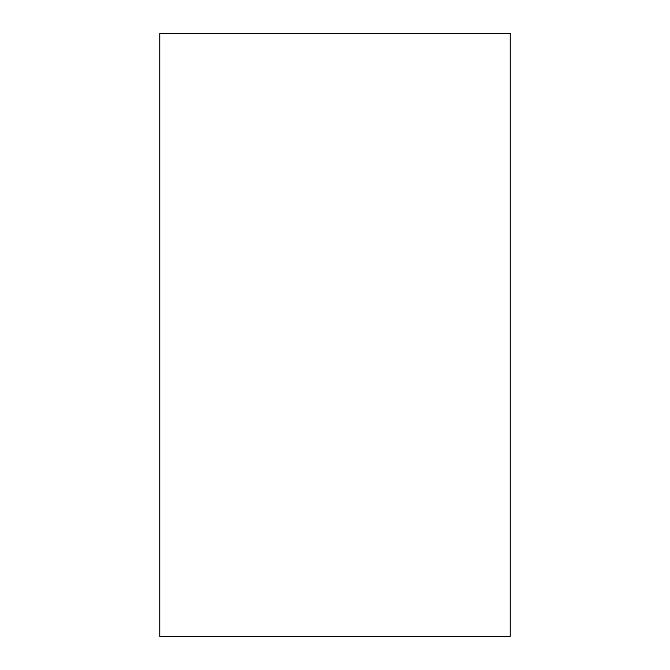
<?xml version="1.0" encoding="UTF-8"?>
<svg xmlns="http://www.w3.org/2000/svg" width="670" height="670" viewBox="0 0 670 670"><rect width="100%" height="100%" fill="white"/><g stroke="black" fill="none" stroke-linecap="round" stroke-linejoin="round"><path stroke-width="1" d="M510.414 33.5L159.586 33.5L159.586 636.5L510.414 636.5L510.414 33.5"/></g></svg>
